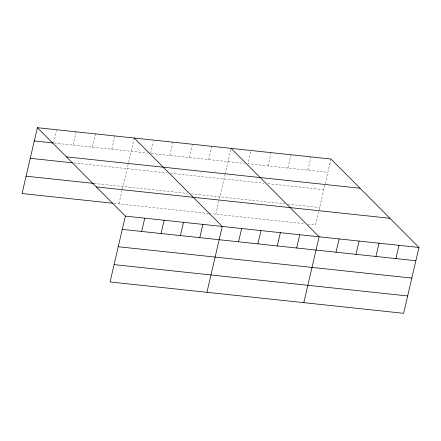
<?xml version="1.0" encoding="UTF-8"?>
<svg xmlns="http://www.w3.org/2000/svg" width="441" height="441" viewBox="0 0 441 441"><rect width="100%" height="100%" fill="white"/><g stroke="black" fill="none" stroke-linecap="round" stroke-linejoin="round"><path stroke-width="0.33" stroke-dasharray="2.21 1.65" d="M53.664 143.022L56.597 130.42M73.041 145.089L76.128 131.826M92.417 147.156L95.504 133.893M111.788 149.223L114.875 135.96M118.927 203.885L134.251 138.027M150.541 153.363L153.319 141.423M169.917 155.43L173.004 142.167M189.294 157.503L192.381 144.235M208.67 159.57L211.757 146.302M215.803 214.227L219.221 199.541M219.381 198.874L224.938 174.989M225.092 174.322L231.128 148.374M250.786 151.831L248.007 163.771L327.856 172.293M267.968 165.899L271.055 152.636M287.934 168.032L291.021 154.769M307.895 170.165L310.982 156.897M330.943 159.03L315.618 224.882L308.298 224.1M54.331 143.093L147.867 153.077M151.208 153.435L244.678 163.413M73.68 162.944L167.216 172.927M170.557 173.285L263.933 183.252M267.924 183.682L323.821 189.647M94.236 183.462L187.105 193.379M191.113 193.803L285.057 203.836M287.719 204.117L319.659 207.529M114.252 203.384L208.455 213.444M209.122 213.516L304.307 223.675"/><path stroke-width="0.66" d="M37.375 127.686L125.382 216.118L110.057 281.97L403.625 313.314L418.95 247.462L330.943 159.03L37.375 127.686L22.05 193.538L112.913 203.24M141.671 231.453L144.758 218.185M161.042 233.521L164.129 220.252M180.419 235.588L183.506 222.325M199.795 237.655L202.882 224.392M206.934 292.317L222.258 226.459L134.251 138.027M238.548 241.795L241.635 228.526M257.924 243.862L261.011 230.599M277.301 245.929L280.388 232.666M296.672 248.002L299.759 234.733M303.81 302.658L319.135 236.806L231.128 148.374M336.014 252.202L339.101 238.934M355.975 254.33L359.062 241.067M375.936 256.464L379.023 243.195M395.902 258.597L398.989 245.328M34.288 140.949L52.997 142.95M66.415 156.869L359.988 188.213M30.247 158.308L72.341 162.801M26.091 176.185L93.569 183.39M96.336 186.934L389.91 218.278M125.382 216.118L418.95 247.462M122.295 229.381L415.863 260.725M118.254 246.74L411.822 278.078M114.092 264.617L407.666 295.961"/></g></svg>
